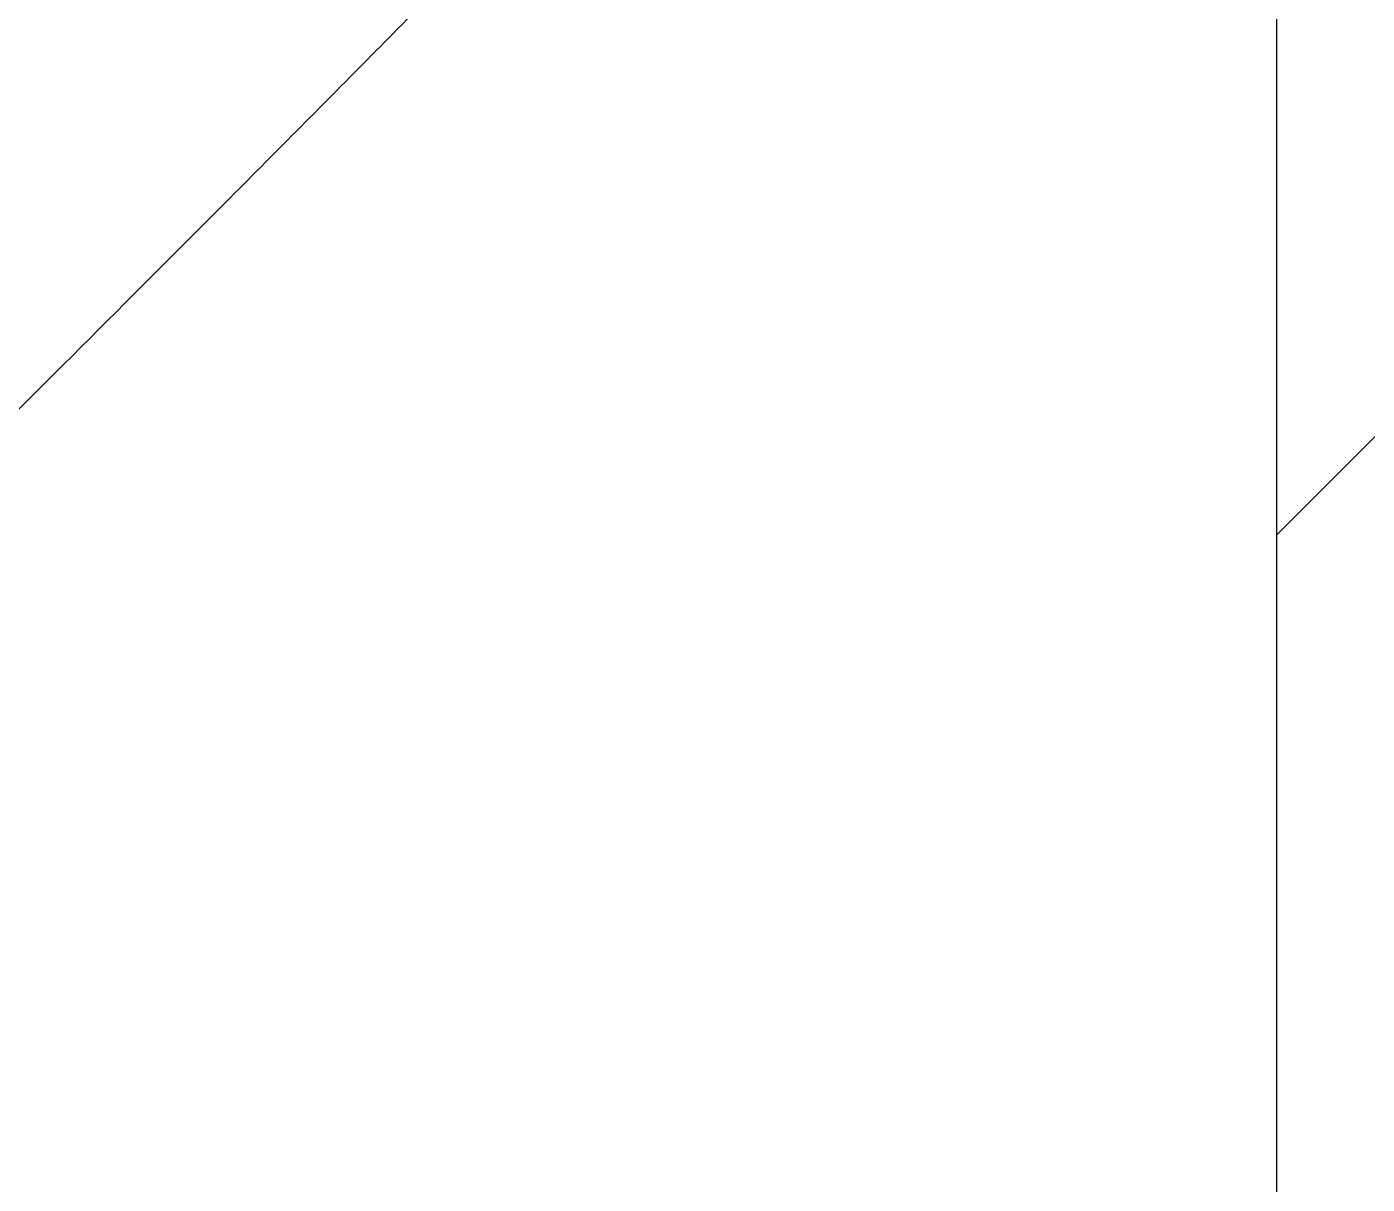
# Model space of a CAD drawing. Header units: millimetres. Extents: x 1680 to 166026, y 35966 to 91121.
# Drawn here: x 46367.3 to 46514.6, y 56058.7 to 56185.9 of the extents above; entities that cross this region are included whole.
import ezdxf

# ---------------------------------------------------------------- set-up
doc = ezdxf.new("R2010")
doc.units = ezdxf.units.MM
doc.linetypes.add('IMPORT-ACAD_ISO03W100', pattern=[762, 304.8, -457.2])
for name, color, linetype, lineweight in [('A-GENM', 13, 'Continuous', 18), ('A-WALL', 255, 'Continuous', 18), ('A-WALL-PATT', 111, 'Continuous', 50)]:
    doc.layers.add(name, color=color, linetype=linetype, lineweight=lineweight)

# ---------------------------------------------------------------- blocks, each defined once
blk = doc.blocks.new('Furniture_Sofas-Armchairs_Fritz-Hansen_Alphabet-SofaT-Series-PL300-3 - Default-285427-mebel yerləşmə planı')
at = {"layer": 'A-GENM', "color": 253, "linetype": 'IMPORT-ACAD_ISO03W100'}
for points, knots in [([(-665.1, 1021.62), (-672.38, 1022.44), (-686.78, 1024.05), (-704.4, 1025.95), (-718.27, 1027.39), (-728.57, 1028.42), (-737.07, 1029.25), (-743.8, 1029.89), (-748.86, 1030.36), (-753.76, 1030.81), (-759.93, 1031.38), (-767.18, 1032.03), (-775.5, 1032.76), (-783.85, 1033.43), (-792.62, 1034.09), (-802.23, 1034.73), (-813.07, 1035.37), (-825.65, 1036.03), (-840.02, 1036.67), (-860.8, 1037.48), (-883.93, 1038.18), (-908.7, 1038.75), (-927.95, 1039.11), (-944.39, 1039.35), (-957.71, 1039.5), (-967.71, 1039.61), (-977.92, 1039.69), (-992.09, 1039.79), (-1010.56, 1039.86), (-1033.55, 1039.9), (-1056.94, 1039.92), (-1080.31, 1039.9), (-1103.25, 1039.85), (-1121.65, 1039.77), (-1135.76, 1039.67), (-1145.93, 1039.59), (-1155.88, 1039.5), (-1169.13, 1039.35), (-1185.48, 1039.12), (-1204.62, 1038.76), (-1229.25, 1038.16), (-1252.24, 1037.39), (-1270.35, 1036.59), (-1280.04, 1036.11), (-1289.31, 1035.62), (-1299.72, 1035.01), (-1310.48, 1034.34), (-1320, 1033.7), (-1328.67, 1033.06), (-1336.92, 1032.42), (-1345.13, 1031.73), (-1352.3, 1031.1), (-1358.41, 1030.54), (-1363.28, 1030.1), (-1368.3, 1029.62), (-1374.99, 1028.98), (-1383.44, 1028.15), (-1393.67, 1027.11), (-1407.46, 1025.67), (-1424.97, 1023.77), (-1439.27, 1022.18), (-1446.5, 1021.37)], [0, 0, 0, 0, 0.035714, 0.071429, 0.089286, 0.107143, 0.125, 0.133929, 0.142857, 0.151786, 0.160714, 0.178571, 0.196429, 0.214286, 0.232143, 0.25, 0.267857, 0.285714, 0.303571, 0.321429, 0.357143, 0.375, 0.392857, 0.410714, 0.419643, 0.428571, 0.4375, 0.446429, 0.464286, 0.482143, 0.5, 0.517857, 0.535714, 0.553571, 0.5625, 0.571429, 0.580357, 0.589286, 0.607143, 0.625, 0.642857, 0.678571, 0.696429, 0.705357, 0.714286, 0.732143, 0.75, 0.767857, 0.785714, 0.803571, 0.821429, 0.839286, 0.848214, 0.857143, 0.866071, 0.875, 0.892857, 0.910714, 0.928571, 0.964286, 1, 1, 1, 1]), ([(-1277.47, 824.64), (-1280.01, 827.31), (-1285.1, 832.65), (-1295.19, 843.19), (-1307.79, 856.25), (-1320.62, 869.39), (-1330.87, 879.81), (-1338.5, 887.52), (-1346.17, 895.25), (-1356.53, 905.64), (-1369.49, 918.6), (-1382.33, 931.45), (-1392.7, 941.77), (-1400.57, 949.57), (-1408.41, 957.31), (-1416.19, 964.91), (-1424.02, 972.5), (-1432.01, 980.15), (-1440.14, 987.81), (-1450.93, 997.76), (-1458.98, 1004.95), (-1464.36, 1009.65)], [0.3333333, 0.3333333, 0.3333333, 0.3333333, 0.3611111, 0.3888889, 0.4444444, 0.5, 0.5277778, 0.5555556, 0.5833333, 0.6111111, 0.6666667, 0.7222222, 0.75, 0.7777778, 0.8055556, 0.8333333, 0.8611111, 0.8888889, 0.9166667, 0.9444444, 1, 1, 1, 1])]:
    blk.add_open_spline(points, degree=3, knots=knots, dxfattribs=at)

msp = doc.modelspace()

# ---------------------------------------------------------------- hatches: boundary and pattern name
at = {"layer": 'A-WALL-PATT', "lineweight": 18}
h = msp.add_hatch(dxfattribs=at)
h.set_pattern_fill('FP_1', color=256, style=0, pattern_type=2)
h.set_pattern_definition([(45, (43209.95, 59171.05), (-113.137, 113.137), [])])
h.paths.add_polyline_path([(46723.82, 45181.24), (46904.63, 45181.24), (46904.63, 65581.24), (46504.63, 65581.24), (46504.63, 45181.24)], flags=0)

# ---------------------------------------------------------------- linework, layer by layer
at = {"layer": 'A-WALL', "lineweight": 30}
msp.add_line((46504.63, 56321.24), (46504.63, 45181.24), dxfattribs=at)

# ---------------------------------------------------------------- block references
at = {"layer": 'A-GENM', "color": 253, "linetype": 'IMPORT-ACAD_ISO03W100', "rotation": 269.9999999999997}
msp.add_blockref('Furniture_Sofas-Armchairs_Fritz-Hansen_Alphabet-SofaT-Series-PL300-3 - Default-285427-mebel yerləşmə planı', (45454.63, 54781.24), dxfattribs=at)

doc.saveas('drawing.dxf')
